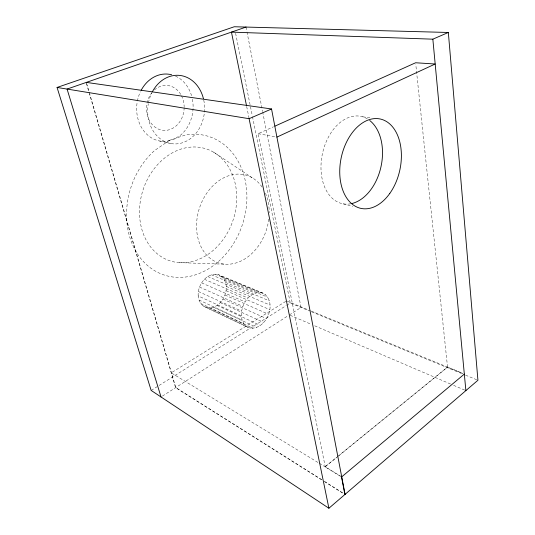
<?xml version="1.0" encoding="UTF-8"?>
<svg xmlns="http://www.w3.org/2000/svg" width="535" height="535" viewBox="0 0 535 535"><rect width="100%" height="100%" fill="white"/><g stroke="black" fill="none" stroke-linecap="round" stroke-linejoin="round"><path stroke-width="0.4" stroke-dasharray="2.67 2.01" d="M198.177 295.922C197.375 285.108 206.717 271.88 218.547 274.716L262.451 292.859C278.668 301.225 266.711 330.871 249.457 327.948L206.316 307.531C201.334 305.953 198.559 300.897 198.177 295.922L241.365 315.824C241.659 320.933 244.281 326.337 249.457 327.948M206.316 307.531C223.115 311.102 234.698 282.38 218.547 274.716M241.365 315.824C240.824 304.622 249.912 290.284 262.451 292.859M340.166 476.157L325.033 466.787L336.863 457.157M337.511 456.629L447.534 367.063M325.066 466.928L338.187 456.241M338.829 455.72L447.554 367.197L415.782 64.421M162.413 396.087L287.957 315.837M289.361 314.941L301.038 307.478L262.752 112.337M151.164 390.436L286.031 305.706M286.733 305.258L290.264 303.044L308.762 310.654M285.79 301.372L171.253 372.835L318.626 462.869M341.718 476.845L325.24 466.781L258.178 133.683L273.385 126.828M179.131 262.632L225.088 264.196M362.656 116.797L371.451 118.001M258.178 133.683L275.284 136.806M159.738 141.039L170.852 143.554M343.122 203.828L352.772 206.283M287.262 301.252L310.38 310.741M311.149 311.056L462.788 373.33M447.554 367.197L462.802 373.463M311.851 311.925L462.481 373.898M465.57 375.169L477.16 379.937M221.59 276.368L265.514 294.544M215.063 274.174L258.92 292.357M223.991 278.996L267.908 297.286M211.372 274.789L255.155 293.093M225.596 282.433L269.479 300.891M207.727 276.535L251.417 295.019M226.312 286.426L270.128 305.111M290.13 315.269L311.617 324.477M314.687 325.795L450.53 384.023M453.6 385.34L465.878 390.603M204.383 279.29L247.966 298.028M226.091 290.726L269.834 309.671M201.588 282.881L245.057 301.9M224.954 295.039L268.603 314.272M199.528 287.054L242.89 306.374M222.975 299.092L266.53 318.613M198.365 291.508L241.633 311.129M220.286 302.623L263.735 322.411M217.056 305.385L260.405 325.42M198.973 299.988L242.108 320.124M213.492 307.204L256.753 327.427M200.692 303.425L243.799 323.728M209.827 307.933L253.022 328.296M203.2 305.993L246.307 326.397M319.341 463.303L325.033 466.787M321.782 479.681L175.761 387.561L86.576 83.199M324.491 481.386L343.651 493.477M321.609 479.821L175.6 387.661L89.419 93.699M324.431 481.607L344.888 494.514M213.585 152.174A58.837 47.481 -72.4 0 1 211.258 251.985A58.837 47.481 -72.4 0 1 139.508 210.402A58.837 47.481 -72.4 0 1 213.585 152.174L252.132 177.707M86.362 83.273L89.184 92.896M246.668 106.472L249.016 117.947M235.601 33.29L252.333 115.848M252.5 116.67L290.264 303.044M246.02 27.064L246.829 31.164M246.989 31.986L262.591 111.514M175.547 76.137A33.745 28.194 -85.1 0 1 191.697 96.193M192.413 99.249A33.745 28.194 -85.1 0 1 180.596 135.128L174.136 139.207L167.034 141.233A33.745 28.194 -85.1 0 1 137.241 101.817M137.388 101.015A33.745 28.194 -85.1 0 1 140.444 91.726M203.775 100.159A34.38 28.402 -84.4 0 1 176.57 143.888A34.38 28.402 -84.4 0 1 148.309 103.643M148.462 102.827A34.38 28.402 -84.4 0 1 151.94 92.615M154.434 89.94A22.53 18.825 -85 0 1 181.164 95.143M181.525 95.839A22.53 18.825 -85 0 1 184.16 106.766M184.16 107.588A22.53 18.825 -85 0 1 158.119 128.975A22.53 18.825 -85 0 1 151.713 92.836M268.771 219.169A45.983 35.21 -72.3 0 1 218.099 262.718A45.983 35.21 -72.3 0 1 204.678 196.472A45.983 35.21 -72.3 0 1 262.351 187.484M265.467 193.255A45.983 35.21 -72.3 0 1 269.205 212.696M350.967 203.728A44.639 29.993 -78 0 1 322.465 153.545A44.639 29.993 -78 0 1 369.076 120.027M169.408 140.351L154.421 150.656A72.773 58.756 -72.3 0 0 149.686 267.293A72.773 58.756 -72.3 0 0 243.84 219.818A72.773 58.756 -72.3 0 0 185.484 134.994L169.408 140.351"/><path stroke-width="0.8" d="M328.898 508.25L477.929 380.251L448.337 32.474L234.276 26.75L57.071 87.446L151.164 390.436L328.898 508.25L249.096 118.696L57.071 87.446M464.327 374.092L341.544 476.999L344.888 494.514M276.909 137.1L435.182 64.006L415.608 62.762L274.91 126.146M249.096 118.696L271.546 108.98L345.062 494.367M246.508 105.683L231.441 32.12L432.848 39.175L448.337 32.474M246.02 27.064L67.076 89.071L161.028 396.977M86.336 82.397L271.546 108.98M432.848 39.175L465.878 390.603M141.173 90.288A33.745 28.194 -85.1 0 1 171.635 74.766M152.314 91.886A34.38 28.402 -84.4 0 1 180.268 75.475A34.38 28.402 -84.4 0 1 203.427 98.647M369.732 120.515A44.639 29.993 -78 0 1 381.02 166.592A44.639 29.993 -78 0 1 351.682 203.574M389.781 193.449A45.722 29.953 -77.8 0 0 381.85 119.425A45.722 29.953 -77.8 0 0 340.079 178.215A45.722 29.953 -77.8 0 0 389.781 193.449"/></g></svg>
